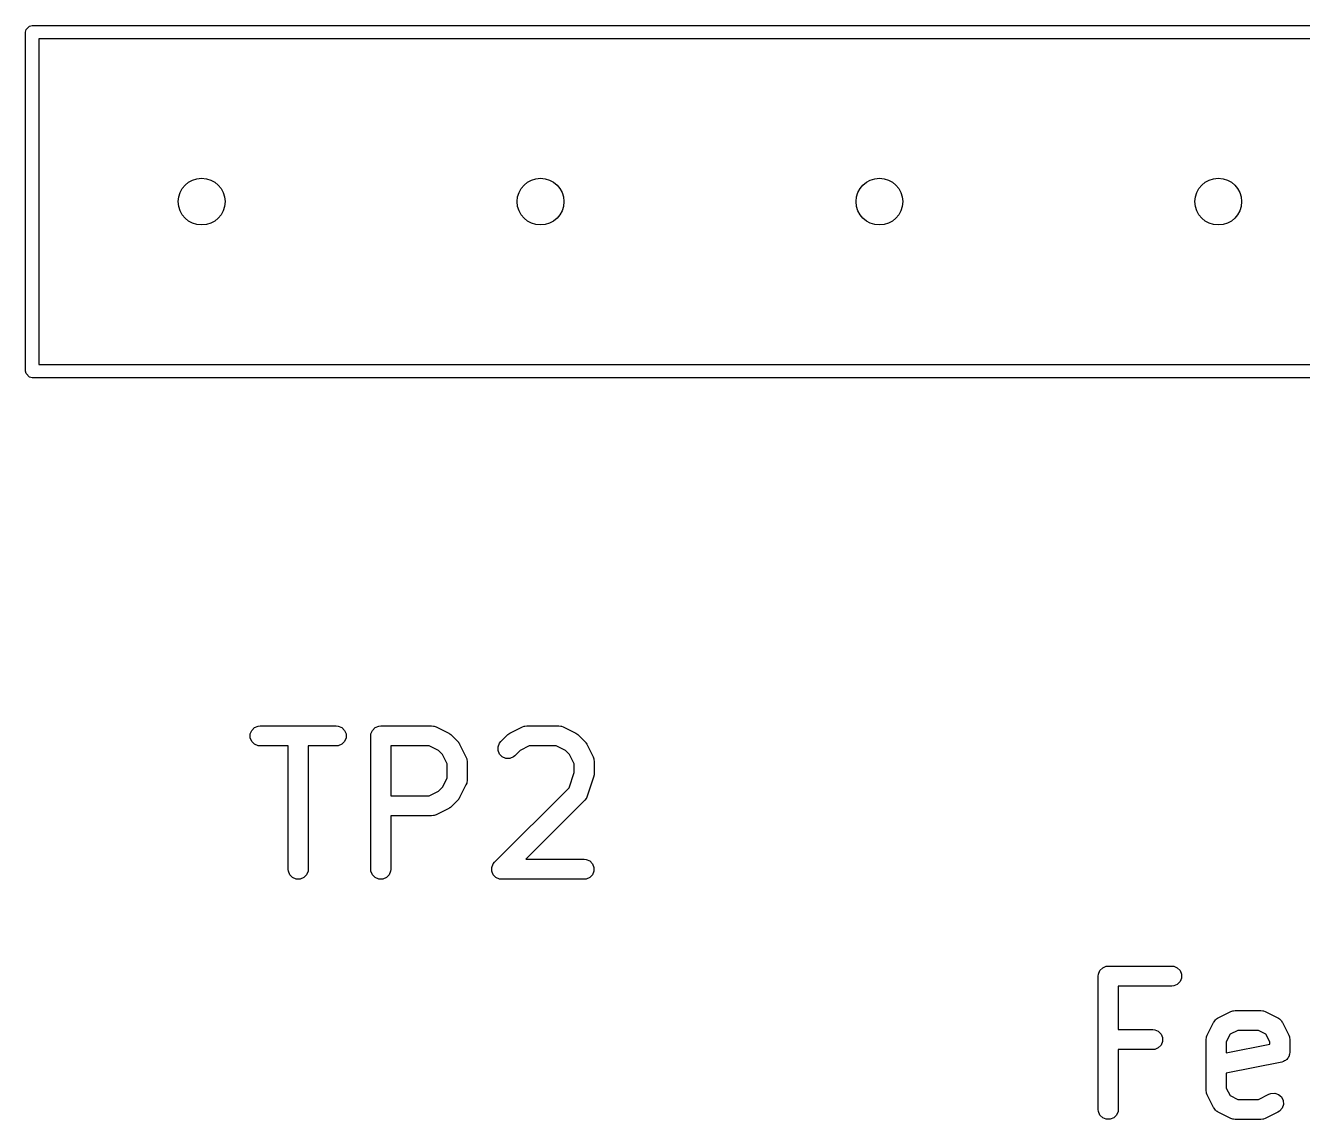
# Model space of a CAD drawing. Extents: x 2.08 to 4.63, y -4.92 to -2.81.
# Drawn here: x 3.3063 to 3.6831, y -3.3417 to -3.0189 of the extents above; entities that cross this region are included whole.
import ezdxf

# ---------------------------------------------------------------- set-up
doc = ezdxf.new("R2010")
doc.units = 0
doc.header["$MEASUREMENT"] = 0
doc.layers.add('BLACK', color=7, linetype='CONTINUOUS')

msp = doc.modelspace()

# ---------------------------------------------------------------- linework, layer by layer
at = {"layer": 'BLACK', "linetype": 'CONTINUOUS'}
for p, q in [((3.3063, -3.02087), (3.30645, -3.02011)), ((3.3063, -3.12087), (3.3063, -3.02087)), ((3.30645, -3.02011), (3.30751, -3.01905)), ((3.30751, -3.01905), (3.30827, -3.0189)), ((3.30827, -3.0189), (4.38327, -3.0189)), ((3.31024, -3.02283), (3.31024, -3.1189)), ((4.38245, -3.02283), (3.31024, -3.02283)), ((3.31024, -3.1189), (4.4063, -3.1189)), ((3.30645, -3.12162), (3.3063, -3.12087)), ((3.30751, -3.12268), (3.30645, -3.12162)), ((3.30827, -3.12283), (3.30751, -3.12268)), ((4.40827, -3.12283), (3.30827, -3.12283)), ((3.37262, -3.22796), (3.37306, -3.2269)), ((3.37262, -3.22911), (3.37262, -3.22796)), ((3.37306, -3.23018), (3.37262, -3.22911)), ((3.37306, -3.2269), (3.37388, -3.22608)), ((3.37388, -3.22608), (3.37494, -3.22564)), ((3.37494, -3.22564), (3.37552, -3.22558)), ((3.37552, -3.22558), (3.39801, -3.22558)), ((3.39801, -3.22558), (3.39859, -3.22564)), ((3.39859, -3.22564), (3.39965, -3.22608)), ((3.39965, -3.22608), (3.40047, -3.2269)), ((3.40047, -3.2269), (3.40091, -3.22796)), ((3.40091, -3.22911), (3.40047, -3.23018)), ((3.40091, -3.22796), (3.40091, -3.22911)), ((3.40818, -3.22854), (3.40824, -3.22796)), ((3.40818, -3.26791), (3.40818, -3.22854)), ((3.40824, -3.22796), (3.40868, -3.2269)), ((3.40868, -3.2269), (3.4095, -3.22608)), ((3.4095, -3.22608), (3.41056, -3.22564)), ((3.41056, -3.22564), (3.41114, -3.22558)), ((3.41114, -3.22558), (3.42613, -3.22558)), ((3.42613, -3.22558), (3.42671, -3.22564)), ((3.42671, -3.22564), (3.42681, -3.22568)), ((3.42681, -3.22568), (3.42691, -3.22569)), ((3.42691, -3.22569), (3.42745, -3.2259)), ((3.42745, -3.2259), (3.4312, -3.22777)), ((3.4312, -3.22777), (3.43145, -3.22793)), ((3.43145, -3.22793), (3.43152, -3.22796)), ((3.43152, -3.22796), (3.43161, -3.22802)), ((3.43161, -3.22802), (3.43169, -3.22808)), ((3.43169, -3.22808), (3.43175, -3.22814)), ((3.43175, -3.22814), (3.43197, -3.22832)), ((3.43197, -3.22832), (3.43385, -3.2302)), ((3.44654, -3.2302), (3.44842, -3.22832)), ((3.44842, -3.22832), (3.44864, -3.22814)), ((3.44864, -3.22814), (3.4487, -3.22808)), ((3.4487, -3.22808), (3.44878, -3.22802)), ((3.44878, -3.22802), (3.44887, -3.22796)), ((3.44887, -3.22796), (3.44894, -3.22793)), ((3.44894, -3.22793), (3.44919, -3.22777)), ((3.44919, -3.22777), (3.45294, -3.2259)), ((3.45294, -3.2259), (3.45348, -3.22569)), ((3.45348, -3.22569), (3.45358, -3.22568)), ((3.45358, -3.22568), (3.45368, -3.22564)), ((3.45368, -3.22564), (3.45426, -3.22558)), ((3.45426, -3.22558), (3.46363, -3.22558)), ((3.46363, -3.22558), (3.46421, -3.22564)), ((3.46421, -3.22564), (3.4643, -3.22568)), ((3.4643, -3.22568), (3.46441, -3.22569)), ((3.46441, -3.22569), (3.46495, -3.2259)), ((3.46495, -3.2259), (3.4687, -3.22777)), ((3.4687, -3.22777), (3.46895, -3.22793)), ((3.46895, -3.22793), (3.46902, -3.22796)), ((3.46902, -3.22796), (3.4691, -3.22802)), ((3.4691, -3.22802), (3.46919, -3.22808)), ((3.46919, -3.22808), (3.46924, -3.22814)), ((3.46924, -3.22814), (3.46947, -3.22832)), ((3.46947, -3.22832), (3.47134, -3.2302)), ((3.37388, -3.23099), (3.37306, -3.23018)), ((3.37494, -3.23143), (3.37388, -3.23099)), ((3.37552, -3.23149), (3.37494, -3.23143)), ((3.38381, -3.23149), (3.37552, -3.23149)), ((3.38381, -3.26791), (3.38381, -3.23149)), ((3.39801, -3.23149), (3.38972, -3.23149)), ((3.38972, -3.23149), (3.38972, -3.26791)), ((3.39859, -3.23143), (3.39801, -3.23149)), ((3.39965, -3.23099), (3.39859, -3.23143)), ((3.40047, -3.23018), (3.39965, -3.23099)), ((3.42544, -3.23149), (3.41409, -3.23149)), ((3.41409, -3.23149), (3.41409, -3.24621)), ((3.42813, -3.23284), (3.42544, -3.23149)), ((3.42933, -3.23403), (3.42813, -3.23284)), ((3.43385, -3.2302), (3.43403, -3.23042)), ((3.43403, -3.23042), (3.43409, -3.23048)), ((3.43409, -3.23048), (3.43415, -3.23056)), ((3.43415, -3.23056), (3.43421, -3.23065)), ((3.43421, -3.23065), (3.43424, -3.23072)), ((3.43424, -3.23072), (3.4344, -3.23097)), ((3.4344, -3.23097), (3.43627, -3.23471)), ((3.44574, -3.23171), (3.44618, -3.23065)), ((3.44574, -3.23286), (3.44574, -3.23171)), ((3.44618, -3.23393), (3.44574, -3.23286)), ((3.44618, -3.23065), (3.44654, -3.2302)), ((3.45226, -3.23284), (3.45072, -3.23437)), ((3.45495, -3.23149), (3.45226, -3.23284)), ((3.46293, -3.23149), (3.45495, -3.23149)), ((3.46563, -3.23284), (3.46293, -3.23149)), ((3.46683, -3.23403), (3.46563, -3.23284)), ((3.47134, -3.2302), (3.47153, -3.23042)), ((3.47153, -3.23042), (3.47159, -3.23048)), ((3.47159, -3.23048), (3.47164, -3.23056)), ((3.47164, -3.23056), (3.47171, -3.23065)), ((3.47171, -3.23065), (3.47174, -3.23072)), ((3.47174, -3.23072), (3.47189, -3.23097)), ((3.47189, -3.23097), (3.47377, -3.23471)), ((3.43068, -3.23673), (3.42933, -3.23403)), ((3.43068, -3.24096), (3.43068, -3.23673)), ((3.43627, -3.23471), (3.43648, -3.23526)), ((3.43648, -3.23526), (3.43649, -3.23536)), ((3.43649, -3.23536), (3.43653, -3.23546)), ((3.43653, -3.23546), (3.43659, -3.23604)), ((3.43659, -3.23604), (3.43659, -3.24166)), ((3.44699, -3.23474), (3.44618, -3.23393)), ((3.44806, -3.23518), (3.44699, -3.23474)), ((3.44921, -3.23518), (3.44806, -3.23518)), ((3.45027, -3.23474), (3.44921, -3.23518)), ((3.45072, -3.23437), (3.45027, -3.23474)), ((3.46818, -3.23673), (3.46683, -3.23403)), ((3.46818, -3.23931), (3.46818, -3.23673)), ((3.47377, -3.23471), (3.47398, -3.23526)), ((3.47398, -3.23526), (3.47398, -3.23536)), ((3.47398, -3.23536), (3.47402, -3.23546)), ((3.47402, -3.23546), (3.47408, -3.23604)), ((3.47408, -3.23604), (3.47408, -3.23978)), ((3.46667, -3.24381), (3.46818, -3.23931)), ((3.47399, -3.24043), (3.47393, -3.24072)), ((3.47402, -3.24036), (3.47399, -3.24043)), ((3.47403, -3.24026), (3.47402, -3.24036)), ((3.47406, -3.24015), (3.47403, -3.24026)), ((3.47408, -3.23978), (3.47405, -3.24008)), ((3.47405, -3.24008), (3.47406, -3.24015)), ((3.42813, -3.24486), (3.42933, -3.24366)), ((3.42933, -3.24366), (3.43068, -3.24096)), ((3.43627, -3.24298), (3.4344, -3.24673)), ((3.43648, -3.24244), (3.43627, -3.24298)), ((3.43649, -3.24233), (3.43648, -3.24244)), ((3.43653, -3.24224), (3.43649, -3.24233)), ((3.43659, -3.24166), (3.43653, -3.24224)), ((3.44467, -3.26582), (3.46667, -3.24381)), ((3.47393, -3.24072), (3.47206, -3.24634)), ((3.41409, -3.24621), (3.42544, -3.24621)), ((3.42544, -3.24621), (3.42813, -3.24486)), ((3.43385, -3.2475), (3.43197, -3.24937)), ((3.43403, -3.24727), (3.43385, -3.2475)), ((3.43409, -3.24722), (3.43403, -3.24727)), ((3.43415, -3.24713), (3.43409, -3.24722)), ((3.43421, -3.24705), (3.43415, -3.24713)), ((3.43424, -3.24698), (3.43421, -3.24705)), ((3.4344, -3.24673), (3.43424, -3.24698)), ((3.47134, -3.2475), (3.45389, -3.26495)), ((3.47171, -3.24705), (3.47134, -3.2475)), ((3.47175, -3.24695), (3.47171, -3.24705)), ((3.47182, -3.24687), (3.47175, -3.24695)), ((3.47206, -3.24634), (3.47182, -3.24687)), ((3.42745, -3.2518), (3.42691, -3.25201)), ((3.4312, -3.24992), (3.42745, -3.2518)), ((3.43145, -3.24977), (3.4312, -3.24992)), ((3.43152, -3.24974), (3.43145, -3.24977)), ((3.43161, -3.24967), (3.43152, -3.24974)), ((3.43169, -3.24962), (3.43161, -3.24967)), ((3.43175, -3.24956), (3.43169, -3.24962)), ((3.43197, -3.24937), (3.43175, -3.24956)), ((3.42613, -3.25211), (3.41409, -3.25211)), ((3.41409, -3.25211), (3.41409, -3.26791)), ((3.42671, -3.25205), (3.42613, -3.25211)), ((3.42681, -3.25201), (3.42671, -3.25205)), ((3.42691, -3.25201), (3.42681, -3.25201)), ((3.44386, -3.26733), (3.4443, -3.26627)), ((3.4443, -3.26627), (3.44467, -3.26582)), ((3.45389, -3.26495), (3.47113, -3.26495)), ((3.47113, -3.26495), (3.4717, -3.26501)), ((3.4717, -3.26501), (3.47277, -3.26545)), ((3.47277, -3.26545), (3.47358, -3.26627)), ((3.47358, -3.26627), (3.47402, -3.26733)), ((3.38387, -3.26848), (3.38381, -3.26791)), ((3.38431, -3.26955), (3.38387, -3.26848)), ((3.38512, -3.27036), (3.38431, -3.26955)), ((3.38619, -3.2708), (3.38512, -3.27036)), ((3.3884, -3.27036), (3.38734, -3.2708)), ((3.38922, -3.26955), (3.3884, -3.27036)), ((3.38966, -3.26848), (3.38922, -3.26955)), ((3.38972, -3.26791), (3.38966, -3.26848)), ((3.40824, -3.26848), (3.40818, -3.26791)), ((3.40868, -3.26955), (3.40824, -3.26848)), ((3.4095, -3.27036), (3.40868, -3.26955)), ((3.41056, -3.2708), (3.4095, -3.27036)), ((3.41278, -3.27036), (3.41171, -3.2708)), ((3.41359, -3.26955), (3.41278, -3.27036)), ((3.41403, -3.26848), (3.41359, -3.26955)), ((3.41409, -3.26791), (3.41403, -3.26848)), ((3.44386, -3.26848), (3.44386, -3.26733)), ((3.4443, -3.26955), (3.44386, -3.26848)), ((3.44512, -3.27036), (3.4443, -3.26955)), ((3.44618, -3.2708), (3.44512, -3.27036)), ((3.47277, -3.27036), (3.4717, -3.2708)), ((3.47358, -3.26955), (3.47277, -3.27036)), ((3.47402, -3.26848), (3.47358, -3.26955)), ((3.47402, -3.26733), (3.47402, -3.26848)), ((3.38734, -3.2708), (3.38619, -3.2708)), ((3.41171, -3.2708), (3.41056, -3.2708)), ((3.44676, -3.27086), (3.44618, -3.2708)), ((3.47113, -3.27086), (3.44676, -3.27086)), ((3.4717, -3.2708), (3.47113, -3.27086)), ((3.62334, -3.29776), (3.62416, -3.29695)), ((3.62416, -3.29695), (3.62522, -3.29651)), ((3.62522, -3.29651), (3.6258, -3.29645)), ((3.6258, -3.29645), (3.64454, -3.29645)), ((3.64454, -3.29645), (3.64512, -3.29651)), ((3.64512, -3.29651), (3.64618, -3.29695)), ((3.64618, -3.29695), (3.647, -3.29776)), ((3.62284, -3.2994), (3.6229, -3.29883)), ((3.62284, -3.33877), (3.62284, -3.2994)), ((3.6229, -3.29883), (3.62334, -3.29776)), ((3.647, -3.29776), (3.64744, -3.29883)), ((3.64744, -3.29998), (3.647, -3.30104)), ((3.64744, -3.29883), (3.64744, -3.29998)), ((3.64454, -3.30236), (3.62875, -3.30236)), ((3.62875, -3.30236), (3.62875, -3.3152)), ((3.64512, -3.3023), (3.64454, -3.30236)), ((3.64618, -3.30186), (3.64512, -3.3023)), ((3.647, -3.30104), (3.64618, -3.30186)), ((3.65749, -3.31235), (3.65773, -3.31207)), ((3.65773, -3.31207), (3.65802, -3.31188)), ((3.65802, -3.31188), (3.65808, -3.31184)), ((3.65808, -3.31184), (3.65813, -3.31182)), ((3.65813, -3.31182), (3.65822, -3.31176)), ((3.65822, -3.31176), (3.66197, -3.30988)), ((3.66197, -3.30988), (3.66251, -3.30968)), ((3.66251, -3.30968), (3.66262, -3.30967)), ((3.66262, -3.30967), (3.66272, -3.30963)), ((3.66272, -3.30963), (3.66329, -3.30957)), ((3.66329, -3.30957), (3.67079, -3.30957)), ((3.67079, -3.30957), (3.67137, -3.30963)), ((3.67137, -3.30963), (3.67147, -3.30967)), ((3.67147, -3.30967), (3.67157, -3.30968)), ((3.67157, -3.30968), (3.67211, -3.30988)), ((3.67211, -3.30988), (3.67586, -3.31176)), ((3.67586, -3.31176), (3.67596, -3.31182)), ((3.67596, -3.31182), (3.676, -3.31184)), ((3.676, -3.31184), (3.67606, -3.31188)), ((3.67606, -3.31188), (3.67635, -3.31207)), ((3.67635, -3.31207), (3.67659, -3.31235)), ((3.62875, -3.3152), (3.63892, -3.3152)), ((3.63892, -3.3152), (3.6395, -3.31525)), ((3.6395, -3.31525), (3.64056, -3.31569)), ((3.64056, -3.31569), (3.64138, -3.31651)), ((3.65503, -3.31683), (3.6569, -3.31308)), ((3.6569, -3.31308), (3.65696, -3.31298)), ((3.65696, -3.31298), (3.65698, -3.31294)), ((3.65698, -3.31294), (3.65703, -3.31288)), ((3.65703, -3.31288), (3.65721, -3.31259)), ((3.65721, -3.31259), (3.65749, -3.31235)), ((3.66399, -3.31548), (3.66174, -3.3166)), ((3.67009, -3.31548), (3.66399, -3.31548)), ((3.67234, -3.3166), (3.67009, -3.31548)), ((3.67659, -3.31235), (3.67687, -3.31259)), ((3.67687, -3.31259), (3.67706, -3.31288)), ((3.67706, -3.31288), (3.67711, -3.31294)), ((3.67711, -3.31294), (3.67712, -3.31298)), ((3.67712, -3.31298), (3.67718, -3.31308)), ((3.67718, -3.31308), (3.67906, -3.31683)), ((3.64138, -3.31651), (3.64182, -3.31757)), ((3.64182, -3.31873), (3.64138, -3.31979)), ((3.64182, -3.31757), (3.64182, -3.31873)), ((3.65471, -3.31815), (3.65477, -3.31757)), ((3.65471, -3.33315), (3.65471, -3.31815)), ((3.65477, -3.31757), (3.65481, -3.31748)), ((3.65481, -3.31748), (3.65482, -3.31737)), ((3.65482, -3.31737), (3.65503, -3.31683)), ((3.66174, -3.3166), (3.66062, -3.31885)), ((3.66062, -3.31885), (3.66062, -3.32205)), ((3.66062, -3.32205), (3.67346, -3.31948)), ((3.67346, -3.31885), (3.67234, -3.3166)), ((3.67346, -3.31948), (3.67346, -3.31885)), ((3.67906, -3.31683), (3.67926, -3.31737)), ((3.67926, -3.31737), (3.67927, -3.31748)), ((3.67927, -3.31748), (3.67931, -3.31757)), ((3.67931, -3.31757), (3.67937, -3.31815)), ((3.67937, -3.31815), (3.67937, -3.3219)), ((3.63892, -3.3211), (3.62875, -3.3211)), ((3.62875, -3.3211), (3.62875, -3.33877)), ((3.6395, -3.32105), (3.63892, -3.3211)), ((3.64056, -3.32061), (3.6395, -3.32105)), ((3.64138, -3.31979), (3.64056, -3.32061)), ((3.67898, -3.32327), (3.67887, -3.32354)), ((3.67914, -3.32303), (3.67898, -3.32327)), ((3.6792, -3.32274), (3.67914, -3.32303)), ((3.67931, -3.32248), (3.6792, -3.32274)), ((3.67937, -3.3219), (3.67931, -3.32248)), ((3.67699, -3.32479), (3.66062, -3.32807)), ((3.67755, -3.32463), (3.67699, -3.32479)), ((3.67779, -3.32447), (3.67755, -3.32463)), ((3.67806, -3.32435), (3.67779, -3.32447)), ((3.67826, -3.32415), (3.67806, -3.32435)), ((3.67851, -3.32399), (3.67826, -3.32415)), ((3.67867, -3.32374), (3.67851, -3.32399)), ((3.67887, -3.32354), (3.67867, -3.32374)), ((3.66062, -3.32807), (3.66062, -3.33245)), ((3.65477, -3.33372), (3.65471, -3.33315)), ((3.65481, -3.33382), (3.65477, -3.33372)), ((3.65482, -3.33393), (3.65481, -3.33382)), ((3.65503, -3.33447), (3.65482, -3.33393)), ((3.6569, -3.33822), (3.65503, -3.33447)), ((3.66062, -3.33245), (3.66174, -3.3347)), ((3.66174, -3.3347), (3.66399, -3.33582)), ((3.67009, -3.33582), (3.67322, -3.33426)), ((3.67322, -3.33426), (3.67376, -3.33405)), ((3.67376, -3.33405), (3.67491, -3.33397)), ((3.67491, -3.33397), (3.676, -3.33433)), ((3.676, -3.33433), (3.67687, -3.33509)), ((3.65696, -3.33831), (3.6569, -3.33822)), ((3.65698, -3.33836), (3.65696, -3.33831)), ((3.65703, -3.33842), (3.65698, -3.33836)), ((3.65721, -3.33871), (3.65703, -3.33842)), ((3.66399, -3.33582), (3.67009, -3.33582)), ((3.67711, -3.33836), (3.67635, -3.33923)), ((3.67687, -3.33509), (3.67739, -3.33612)), ((3.67747, -3.33727), (3.67711, -3.33836)), ((3.67739, -3.33612), (3.67747, -3.33727)), ((3.6229, -3.33935), (3.62284, -3.33877)), ((3.62334, -3.34041), (3.6229, -3.33935)), ((3.62416, -3.34123), (3.62334, -3.34041)), ((3.62522, -3.34167), (3.62416, -3.34123)), ((3.62637, -3.34167), (3.62522, -3.34167)), ((3.62744, -3.34123), (3.62637, -3.34167)), ((3.62825, -3.34041), (3.62744, -3.34123)), ((3.62869, -3.33935), (3.62825, -3.34041)), ((3.62875, -3.33877), (3.62869, -3.33935)), ((3.65749, -3.33895), (3.65721, -3.33871)), ((3.65773, -3.33923), (3.65749, -3.33895)), ((3.65802, -3.33941), (3.65773, -3.33923)), ((3.65808, -3.33946), (3.65802, -3.33941)), ((3.65813, -3.33948), (3.65808, -3.33946)), ((3.65822, -3.33954), (3.65813, -3.33948)), ((3.66197, -3.34141), (3.65822, -3.33954)), ((3.66251, -3.34162), (3.66197, -3.34141)), ((3.66262, -3.34163), (3.66251, -3.34162)), ((3.66272, -3.34167), (3.66262, -3.34163)), ((3.66329, -3.34173), (3.66272, -3.34167)), ((3.67079, -3.34173), (3.66329, -3.34173)), ((3.67137, -3.34167), (3.67079, -3.34173)), ((3.67147, -3.34163), (3.67137, -3.34167)), ((3.67157, -3.34162), (3.67147, -3.34163)), ((3.67211, -3.34141), (3.67157, -3.34162)), ((3.67586, -3.33954), (3.67211, -3.34141)), ((3.67635, -3.33923), (3.67586, -3.33954))]:
    msp.add_line(p, q, dxfattribs=at)
at = {"layer": 'BLACK'}
for centre in [(3.35827, -3.07087), (3.35827, -3.07087), (3.45827, -3.07087), (3.45827, -3.07087), (3.55827, -3.07087), (3.55827, -3.07087), (3.65827, -3.07087), (3.65827, -3.07087)]:
    msp.add_circle(centre, 0.00689, dxfattribs=at)

doc.saveas('drawing.dxf')
